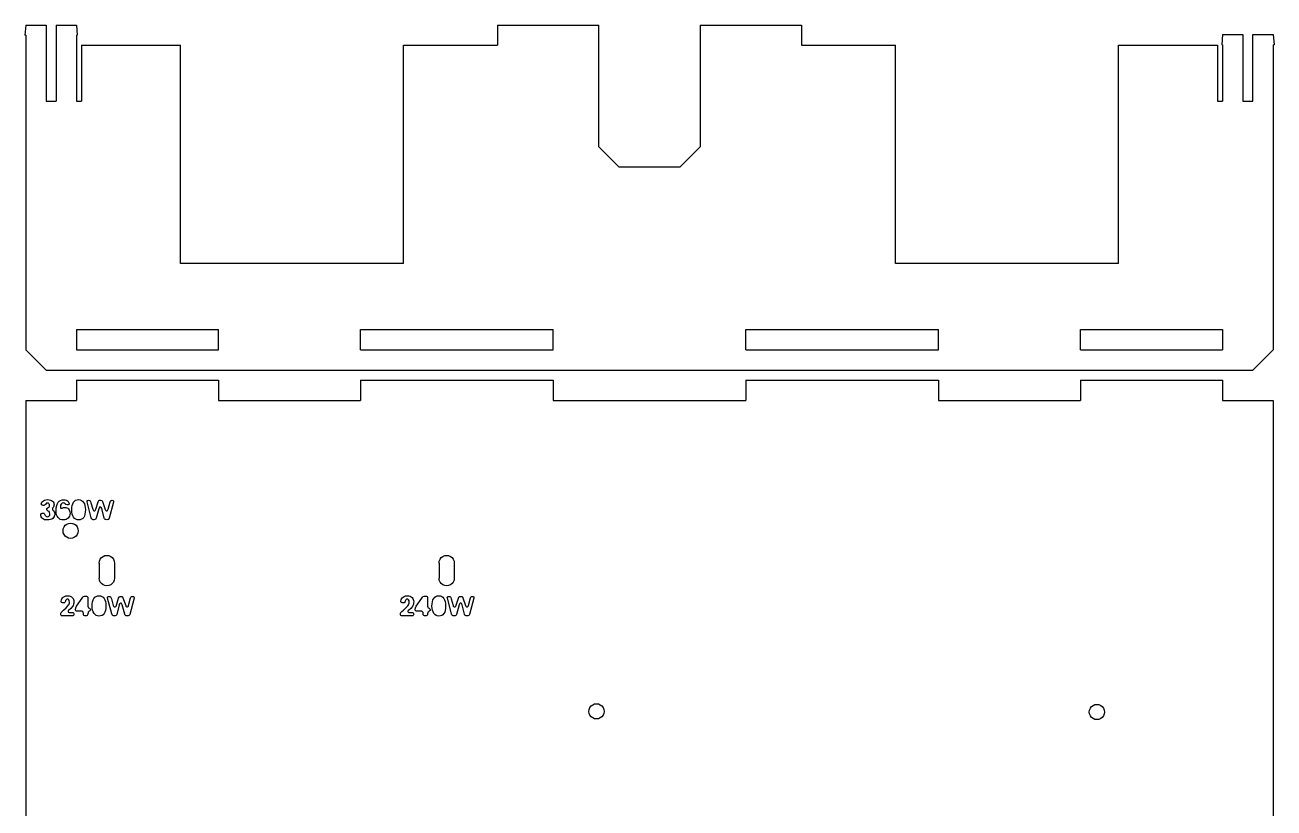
# Model space of a CAD drawing. Header units: metres. Extents: x 230 to 496, y 1559 to 1884.
# Drawn here: x 240 to 486.3, y 1729.7 to 1884 of the extents above; entities that cross this region are included whole.
import ezdxf

# ---------------------------------------------------------------- set-up
doc = ezdxf.new("R2010")
doc.units = ezdxf.units.M

msp = doc.modelspace()

# ---------------------------------------------------------------- linework, layer by layer
at = {"layer": 'COMPONENT5'}
for p, q in [((243.19, 1789.58, 0), (243.24, 1789.79, 0)), ((243.22, 1789.47, 0), (243.19, 1789.58, 0)), ((243.3, 1789.39, 0), (243.22, 1789.47, 0)), ((243.24, 1789.79, 0), (243.31, 1789.94, 0)), ((243.42, 1789.34, 0), (243.3, 1789.39, 0)), ((243.31, 1789.94, 0), (243.43, 1790.08, 0)), ((243.57, 1789.32, 0), (243.42, 1789.34, 0)), ((243.43, 1790.08, 0), (243.59, 1790.22, 0)), ((243.71, 1789.33, 0), (243.57, 1789.32, 0)), ((243.59, 1790.22, 0), (243.81, 1790.34, 0)), ((243.81, 1789.35, 0), (243.71, 1789.33, 0)), ((243.81, 1790.34, 0), (244.1, 1790.43, 0)), ((243.9, 1789.41, 0), (243.81, 1789.35, 0)), ((244, 1789.53, 0), (243.9, 1789.41, 0)), ((244.13, 1789.68, 0), (244, 1789.53, 0)), ((244.1, 1790.43, 0), (244.46, 1790.46, 0)), ((244.23, 1789.76, 0), (244.13, 1789.68, 0)), ((244.32, 1789.79, 0), (244.23, 1789.76, 0)), ((244.25, 1788.59, 0), (244.27, 1788.69, 0)), ((244.29, 1788.42, 0), (244.25, 1788.59, 0)), ((244.27, 1788.69, 0), (244.33, 1788.77, 0)), ((244.41, 1788.3, 0), (244.29, 1788.42, 0)), ((244.43, 1789.79, 0), (244.32, 1789.79, 0)), ((244.33, 1788.77, 0), (244.53, 1788.9, 0)), ((244.56, 1788.21, 0), (244.41, 1788.3, 0)), ((244.58, 1789.76, 0), (244.43, 1789.79, 0)), ((244.46, 1790.46, 0), (244.76, 1790.44, 0)), ((244.53, 1788.9, 0), (244.72, 1789.07, 0)), ((244.71, 1788.1, 0), (244.56, 1788.21, 0)), ((244.7, 1789.66, 0), (244.58, 1789.76, 0)), ((244.78, 1789.51, 0), (244.7, 1789.66, 0)), ((244.72, 1789.07, 0), (244.79, 1789.18, 0)), ((244.76, 1790.44, 0), (245.01, 1790.38, 0)), ((244.81, 1789.33, 0), (244.78, 1789.51, 0)), ((244.79, 1789.18, 0), (244.81, 1789.33, 0)), ((245.01, 1790.38, 0), (245.23, 1790.29, 0)), ((245.23, 1790.29, 0), (245.4, 1790.17, 0)), ((245.42, 1788.77, 0), (245.37, 1788.58, 0)), ((245.37, 1788.58, 0), (245.39, 1788.49, 0)), ((245.39, 1788.49, 0), (245.44, 1788.41, 0)), ((245.4, 1790.17, 0), (245.53, 1790.02, 0)), ((245.53, 1788.93, 0), (245.42, 1788.77, 0)), ((245.44, 1788.41, 0), (245.6, 1788.24, 0)), ((245.53, 1790.02, 0), (245.63, 1789.84, 0)), ((245.65, 1789.14, 0), (245.53, 1788.93, 0)), ((245.6, 1788.24, 0), (245.76, 1788, 0)), ((245.63, 1789.84, 0), (245.68, 1789.65, 0)), ((245.69, 1789.27, 0), (245.65, 1789.14, 0)), ((245.68, 1789.65, 0), (245.7, 1789.44, 0)), ((245.7, 1789.44, 0), (245.69, 1789.27, 0)), ((246.11, 1788.3, 0), (246.14, 1788.85, 0)), ((246.13, 1787.87, 0), (246.11, 1788.3, 0)), ((246.14, 1788.85, 0), (246.22, 1789.3, 0)), ((246.22, 1789.3, 0), (246.35, 1789.67, 0)), ((246.35, 1789.67, 0), (246.52, 1789.96, 0)), ((246.52, 1789.96, 0), (246.74, 1790.18, 0)), ((246.74, 1790.18, 0), (246.99, 1790.32, 0)), ((246.99, 1789.35, 0), (246.94, 1789.06, 0)), ((246.94, 1789.06, 0), (246.96, 1788.94, 0)), ((246.96, 1788.94, 0), (247, 1788.86, 0)), ((246.99, 1790.32, 0), (247.28, 1790.41, 0)), ((247.12, 1789.59, 0), (246.99, 1789.35, 0)), ((247, 1788.86, 0), (247.06, 1788.81, 0)), ((247.06, 1788.81, 0), (247.15, 1788.79, 0)), ((247.31, 1789.74, 0), (247.12, 1789.59, 0)), ((247.15, 1788.79, 0), (247.3, 1788.81, 0)), ((247.28, 1790.41, 0), (247.6, 1790.43, 0)), ((247.3, 1788.81, 0), (247.43, 1788.86, 0)), ((247.52, 1789.8, 0), (247.31, 1789.74, 0)), ((247.43, 1788.86, 0), (247.59, 1788.9, 0)), ((247.72, 1789.74, 0), (247.52, 1789.8, 0)), ((247.59, 1788.9, 0), (247.82, 1788.92, 0)), ((247.6, 1790.43, 0), (247.91, 1790.41, 0)), ((247.89, 1789.6, 0), (247.72, 1789.74, 0)), ((247.82, 1788.92, 0), (248.03, 1788.9, 0)), ((248.05, 1789.48, 0), (247.89, 1789.6, 0)), ((247.91, 1790.41, 0), (248.15, 1790.33, 0)), ((248.03, 1788.9, 0), (248.23, 1788.84, 0)), ((248.27, 1789.44, 0), (248.05, 1789.48, 0)), ((248.15, 1790.33, 0), (248.34, 1790.22, 0)), ((248.23, 1788.84, 0), (248.41, 1788.75, 0)), ((248.46, 1789.45, 0), (248.27, 1789.44, 0)), ((248.34, 1790.22, 0), (248.48, 1790.1, 0)), ((248.41, 1788.75, 0), (248.56, 1788.63, 0)), ((248.59, 1789.51, 0), (248.46, 1789.45, 0)), ((248.48, 1790.1, 0), (248.64, 1789.84, 0)), ((248.56, 1788.63, 0), (248.68, 1788.46, 0)), ((248.65, 1789.59, 0), (248.59, 1789.51, 0)), ((248.64, 1789.84, 0), (248.68, 1789.69, 0)), ((248.68, 1789.69, 0), (248.65, 1789.59, 0)), ((248.68, 1788.46, 0), (248.77, 1788.27, 0)), ((248.77, 1788.27, 0), (248.83, 1788.04, 0)), ((249.18, 1788.39, 0), (249.2, 1788.88, 0)), ((249.2, 1787.97, 0), (249.18, 1788.39, 0)), ((249.2, 1788.88, 0), (249.27, 1789.3, 0)), ((249.27, 1789.3, 0), (249.38, 1789.65, 0)), ((249.38, 1789.65, 0), (249.53, 1789.94, 0)), ((249.53, 1789.94, 0), (249.73, 1790.17, 0)), ((249.73, 1790.17, 0), (249.96, 1790.33, 0)), ((249.96, 1790.33, 0), (250.23, 1790.43, 0)), ((250.23, 1790.43, 0), (250.54, 1790.46, 0)), ((250.54, 1790.46, 0), (250.84, 1790.43, 0)), ((250.84, 1790.43, 0), (251.1, 1790.32, 0)), ((251.1, 1790.32, 0), (251.33, 1790.15, 0)), ((251.33, 1790.15, 0), (251.52, 1789.92, 0)), ((251.52, 1789.92, 0), (251.68, 1789.64, 0)), ((251.68, 1789.64, 0), (251.79, 1789.3, 0)), ((251.79, 1789.3, 0), (251.86, 1788.92, 0)), ((251.86, 1788.92, 0), (251.89, 1788.49, 0)), ((251.89, 1788.49, 0), (251.86, 1788, 0)), ((252.21, 1790.16, 0), (252.25, 1790.26, 0)), ((252.22, 1790.01, 0), (252.21, 1790.16, 0)), ((253.05, 1786.88, 0), (252.22, 1790.01, 0)), ((252.25, 1790.26, 0), (252.36, 1790.32, 0)), ((252.36, 1790.32, 0), (252.51, 1790.34, 0)), ((252.51, 1790.34, 0), (252.69, 1790.32, 0)), ((252.69, 1790.32, 0), (252.81, 1790.25, 0)), ((252.81, 1790.25, 0), (252.9, 1790.09, 0)), ((252.9, 1790.09, 0), (252.96, 1789.82, 0)), ((252.96, 1789.82, 0), (253.35, 1788.57, 0)), ((253.35, 1788.57, 0), (253.4, 1788.43, 0)), ((253.4, 1788.43, 0), (253.46, 1788.33, 0)), ((253.46, 1788.33, 0), (253.54, 1788.27, 0)), ((253.54, 1788.27, 0), (253.62, 1788.25, 0)), ((253.62, 1788.25, 0), (253.75, 1788.26, 0)), ((253.75, 1788.26, 0), (253.83, 1788.31, 0)), ((253.83, 1788.31, 0), (253.89, 1788.42, 0)), ((253.89, 1788.42, 0), (253.95, 1788.61, 0)), ((253.95, 1788.61, 0), (254.39, 1790, 0)), ((254.52, 1788.67, 0), (254.02, 1786.79, 0)), ((254.39, 1790, 0), (254.47, 1790.19, 0)), ((254.47, 1790.19, 0), (254.56, 1790.29, 0)), ((254.59, 1788.86, 0), (254.52, 1788.67, 0)), ((254.56, 1790.29, 0), (254.69, 1790.33, 0)), ((254.68, 1788.96, 0), (254.59, 1788.86, 0)), ((254.76, 1789, 0), (254.68, 1788.96, 0)), ((254.69, 1790.33, 0), (254.84, 1790.34, 0)), ((254.82, 1789, 0), (254.76, 1789, 0)), ((254.91, 1788.98, 0), (254.82, 1789, 0)), ((254.84, 1790.34, 0), (255.09, 1790.29, 0)), ((254.99, 1788.92, 0), (254.91, 1788.98, 0)), ((255.11, 1788.69, 0), (254.99, 1788.92, 0)), ((255.09, 1790.29, 0), (255.18, 1790.22, 0)), ((255.6, 1786.82, 0), (255.11, 1788.69, 0)), ((255.18, 1790.22, 0), (255.25, 1790.08, 0)), ((255.25, 1790.08, 0), (255.79, 1788.54, 0)), ((255.79, 1788.54, 0), (255.84, 1788.42, 0)), ((255.84, 1788.42, 0), (255.9, 1788.33, 0)), ((255.9, 1788.33, 0), (255.99, 1788.27, 0)), ((255.99, 1788.27, 0), (256.08, 1788.25, 0)), ((256.08, 1788.25, 0), (256.17, 1788.27, 0)), ((256.17, 1788.27, 0), (256.25, 1788.33, 0)), ((256.25, 1788.33, 0), (256.32, 1788.43, 0)), ((256.32, 1788.43, 0), (256.36, 1788.57, 0)), ((256.36, 1788.57, 0), (256.76, 1790.03, 0)), ((257.43, 1789.96, 0), (256.6, 1786.8, 0)), ((256.76, 1790.03, 0), (256.82, 1790.19, 0)), ((256.82, 1790.19, 0), (256.91, 1790.28, 0)), ((256.91, 1790.28, 0), (257.02, 1790.32, 0)), ((257.02, 1790.32, 0), (257.17, 1790.34, 0)), ((257.17, 1790.34, 0), (257.32, 1790.32, 0)), ((257.32, 1790.32, 0), (257.42, 1790.25, 0)), ((257.42, 1790.25, 0), (257.45, 1790.14, 0)), ((257.45, 1790.14, 0), (257.43, 1789.96, 0)), ((243.07, 1787.48, 0), (243.11, 1787.64, 0)), ((243.1, 1787.25, 0), (243.07, 1787.48, 0)), ((243.17, 1787.04, 0), (243.1, 1787.25, 0)), ((243.11, 1787.64, 0), (243.2, 1787.74, 0)), ((243.29, 1786.86, 0), (243.17, 1787.04, 0)), ((243.2, 1787.74, 0), (243.34, 1787.79, 0)), ((243.44, 1786.71, 0), (243.29, 1786.86, 0)), ((243.34, 1787.79, 0), (243.49, 1787.81, 0)), ((243.63, 1786.6, 0), (243.44, 1786.71, 0)), ((243.49, 1787.81, 0), (243.66, 1787.78, 0)), ((243.85, 1786.51, 0), (243.63, 1786.6, 0)), ((243.66, 1787.78, 0), (243.77, 1787.71, 0)), ((243.77, 1787.71, 0), (243.84, 1787.6, 0)), ((243.84, 1787.6, 0), (243.91, 1787.45, 0)), ((244.1, 1786.46, 0), (243.85, 1786.51, 0)), ((243.91, 1787.45, 0), (243.99, 1787.31, 0)), ((243.99, 1787.31, 0), (244.09, 1787.2, 0)), ((244.09, 1787.2, 0), (244.22, 1787.13, 0)), ((244.36, 1786.45, 0), (244.1, 1786.46, 0)), ((244.22, 1787.13, 0), (244.36, 1787.1, 0)), ((244.36, 1787.1, 0), (244.55, 1787.14, 0)), ((244.7, 1786.47, 0), (244.36, 1786.45, 0)), ((244.55, 1787.14, 0), (244.72, 1787.24, 0)), ((245, 1786.53, 0), (244.7, 1786.47, 0)), ((244.83, 1787.93, 0), (244.71, 1788.1, 0)), ((244.72, 1787.24, 0), (244.84, 1787.42, 0)), ((244.88, 1787.67, 0), (244.83, 1787.93, 0)), ((244.84, 1787.42, 0), (244.88, 1787.67, 0)), ((245.25, 1786.63, 0), (245, 1786.53, 0)), ((245.46, 1786.76, 0), (245.25, 1786.63, 0)), ((245.62, 1786.94, 0), (245.46, 1786.76, 0)), ((245.73, 1787.13, 0), (245.62, 1786.94, 0)), ((245.8, 1787.36, 0), (245.73, 1787.13, 0)), ((245.76, 1788, 0), (245.81, 1787.83, 0)), ((245.83, 1787.61, 0), (245.8, 1787.36, 0)), ((245.81, 1787.83, 0), (245.83, 1787.61, 0)), ((246.2, 1787.49, 0), (246.13, 1787.87, 0)), ((246.32, 1787.17, 0), (246.2, 1787.49, 0)), ((246.48, 1786.91, 0), (246.32, 1787.17, 0)), ((246.69, 1786.71, 0), (246.48, 1786.91, 0)), ((246.93, 1786.56, 0), (246.69, 1786.71, 0)), ((247.21, 1786.48, 0), (246.93, 1786.56, 0)), ((247.53, 1786.45, 0), (247.21, 1786.48, 0)), ((247.8, 1786.47, 0), (247.53, 1786.45, 0)), ((248.06, 1786.54, 0), (247.8, 1786.47, 0)), ((248.28, 1786.65, 0), (248.06, 1786.54, 0)), ((248.48, 1786.81, 0), (248.28, 1786.65, 0)), ((248.63, 1787, 0), (248.48, 1786.81, 0)), ((248.75, 1787.23, 0), (248.63, 1787, 0)), ((248.83, 1787.49, 0), (248.75, 1787.23, 0)), ((248.83, 1788.04, 0), (248.85, 1787.78, 0)), ((248.85, 1787.78, 0), (248.83, 1787.49, 0)), ((249.28, 1787.59, 0), (249.2, 1787.97, 0)), ((249.39, 1787.26, 0), (249.28, 1787.59, 0)), ((249.55, 1786.98, 0), (249.39, 1787.26, 0)), ((249.75, 1786.76, 0), (249.55, 1786.98, 0)), ((249.98, 1786.59, 0), (249.75, 1786.76, 0)), ((250.24, 1786.49, 0), (249.98, 1786.59, 0)), ((250.53, 1786.45, 0), (250.24, 1786.49, 0)), ((250.84, 1786.48, 0), (250.53, 1786.45, 0)), ((251.12, 1786.58, 0), (250.84, 1786.48, 0)), ((251.35, 1786.73, 0), (251.12, 1786.58, 0)), ((251.55, 1786.95, 0), (251.35, 1786.73, 0)), ((251.69, 1787.23, 0), (251.55, 1786.95, 0)), ((251.8, 1787.58, 0), (251.69, 1787.23, 0)), ((251.86, 1788, 0), (251.8, 1787.58, 0)), ((253.13, 1786.67, 0), (253.05, 1786.88, 0)), ((253.25, 1786.56, 0), (253.13, 1786.67, 0)), ((253.39, 1786.51, 0), (253.25, 1786.56, 0)), ((253.55, 1786.5, 0), (253.39, 1786.51, 0)), ((253.74, 1786.52, 0), (253.55, 1786.5, 0)), ((253.88, 1786.56, 0), (253.74, 1786.52, 0)), ((253.96, 1786.65, 0), (253.88, 1786.56, 0)), ((254.02, 1786.79, 0), (253.96, 1786.65, 0)), ((255.67, 1786.66, 0), (255.6, 1786.82, 0)), ((255.76, 1786.57, 0), (255.67, 1786.66, 0)), ((255.9, 1786.52, 0), (255.76, 1786.57, 0)), ((256.11, 1786.5, 0), (255.9, 1786.52, 0)), ((256.28, 1786.52, 0), (256.11, 1786.5, 0)), ((256.42, 1786.55, 0), (256.28, 1786.52, 0)), ((256.53, 1786.64, 0), (256.42, 1786.55, 0)), ((256.6, 1786.8, 0), (256.53, 1786.64, 0))]:
    msp.add_line(p, q, dxfattribs=at)
at = {"layer": 'COMPONENT6'}
for p, q in [((247.14, 1770.72, 0), (247.22, 1770.9, 0)), ((247.22, 1770.9, 0), (247.35, 1771.08, 0)), ((247.35, 1771.08, 0), (247.52, 1771.24, 0)), ((247.52, 1771.24, 0), (247.74, 1771.38, 0)), ((247.74, 1771.38, 0), (248.02, 1771.48, 0)), ((248.02, 1771.48, 0), (248.36, 1771.51, 0)), ((248.36, 1771.51, 0), (248.65, 1771.49, 0)), ((248.65, 1771.49, 0), (248.91, 1771.42, 0)), ((248.91, 1771.42, 0), (249.13, 1771.31, 0)), ((249.13, 1771.31, 0), (249.3, 1771.17, 0)), ((249.3, 1771.17, 0), (249.44, 1771, 0)), ((249.44, 1771, 0), (249.54, 1770.8, 0)), ((250.13, 1769.45, 0), (251.22, 1771.02, 0)), ((251.22, 1771.02, 0), (251.37, 1771.21, 0)), ((251.37, 1771.21, 0), (251.51, 1771.35, 0)), ((251.51, 1771.35, 0), (251.69, 1771.44, 0)), ((251.69, 1771.44, 0), (251.94, 1771.47, 0)), ((251.94, 1771.47, 0), (252.13, 1771.44, 0)), ((252.13, 1771.44, 0), (252.26, 1771.37, 0)), ((252.26, 1771.37, 0), (252.33, 1771.25, 0)), ((252.33, 1771.25, 0), (252.36, 1771.08, 0)), ((252.36, 1771.08, 0), (252.36, 1769.64, 0)), ((253.41, 1770.71, 0), (253.57, 1771, 0)), ((253.57, 1771, 0), (253.77, 1771.23, 0)), ((253.77, 1771.23, 0), (254, 1771.39, 0)), ((254, 1771.39, 0), (254.27, 1771.49, 0)), ((254.27, 1771.49, 0), (254.58, 1771.52, 0)), ((254.58, 1771.52, 0), (254.88, 1771.48, 0)), ((254.88, 1771.48, 0), (255.14, 1771.38, 0)), ((255.14, 1771.38, 0), (255.37, 1771.21, 0)), ((255.37, 1771.21, 0), (255.56, 1770.98, 0)), ((255.56, 1770.98, 0), (255.72, 1770.7, 0)), ((256.25, 1771.22, 0), (256.29, 1771.32, 0)), ((256.26, 1771.07, 0), (256.25, 1771.22, 0)), ((257.08, 1767.94, 0), (256.26, 1771.07, 0)), ((256.29, 1771.32, 0), (256.39, 1771.38, 0)), ((256.39, 1771.38, 0), (256.54, 1771.4, 0)), ((256.54, 1771.4, 0), (256.73, 1771.38, 0)), ((256.73, 1771.38, 0), (256.85, 1771.3, 0)), ((256.85, 1771.3, 0), (256.93, 1771.15, 0)), ((256.93, 1771.15, 0), (257, 1770.88, 0)), ((257.99, 1769.67, 0), (258.43, 1771.06, 0)), ((258.43, 1771.06, 0), (258.51, 1771.25, 0)), ((258.51, 1771.25, 0), (258.6, 1771.35, 0)), ((258.6, 1771.35, 0), (258.73, 1771.39, 0)), ((258.73, 1771.39, 0), (258.88, 1771.4, 0)), ((258.88, 1771.4, 0), (259.13, 1771.35, 0)), ((259.13, 1771.35, 0), (259.22, 1771.28, 0)), ((259.22, 1771.28, 0), (259.29, 1771.14, 0)), ((259.29, 1771.14, 0), (259.83, 1769.6, 0)), ((260.4, 1769.62, 0), (260.8, 1771.09, 0)), ((261.47, 1771.02, 0), (260.64, 1767.85, 0)), ((260.8, 1771.09, 0), (260.86, 1771.25, 0)), ((260.86, 1771.25, 0), (260.95, 1771.34, 0)), ((260.95, 1771.34, 0), (261.06, 1771.38, 0)), ((261.06, 1771.38, 0), (261.21, 1771.4, 0)), ((261.21, 1771.4, 0), (261.36, 1771.37, 0)), ((261.36, 1771.37, 0), (261.46, 1771.31, 0)), ((261.46, 1771.31, 0), (261.49, 1771.2, 0)), ((261.49, 1771.2, 0), (261.47, 1771.02, 0)), ((247.08, 1770.44, 0), (247.14, 1770.72, 0)), ((247.11, 1770.29, 0), (247.08, 1770.44, 0)), ((247.2, 1770.19, 0), (247.11, 1770.29, 0)), ((247.35, 1770.12, 0), (247.2, 1770.19, 0)), ((247.27, 1768.4, 0), (247.59, 1768.66, 0)), ((247.56, 1770.1, 0), (247.35, 1770.12, 0)), ((247.73, 1770.12, 0), (247.56, 1770.1, 0)), ((247.59, 1768.66, 0), (248.08, 1769.11, 0)), ((247.84, 1770.21, 0), (247.73, 1770.12, 0)), ((247.9, 1770.32, 0), (247.84, 1770.21, 0)), ((247.94, 1770.46, 0), (247.9, 1770.32, 0)), ((247.99, 1770.61, 0), (247.94, 1770.46, 0)), ((248.08, 1770.74, 0), (247.99, 1770.61, 0)), ((248.2, 1770.83, 0), (248.08, 1770.74, 0)), ((248.08, 1769.11, 0), (248.44, 1769.51, 0)), ((248.34, 1770.86, 0), (248.2, 1770.83, 0)), ((248.48, 1770.83, 0), (248.34, 1770.86, 0)), ((248.44, 1769.51, 0), (248.57, 1769.7, 0)), ((248.49, 1768.53, 0), (248.47, 1768.43, 0)), ((248.61, 1770.73, 0), (248.48, 1770.83, 0)), ((248.58, 1768.64, 0), (248.49, 1768.53, 0)), ((248.57, 1769.7, 0), (248.66, 1769.89, 0)), ((249.03, 1769.04, 0), (248.58, 1768.64, 0)), ((248.7, 1770.55, 0), (248.61, 1770.73, 0)), ((248.66, 1769.89, 0), (248.72, 1770.08, 0)), ((248.73, 1770.27, 0), (248.7, 1770.55, 0)), ((248.72, 1770.08, 0), (248.73, 1770.27, 0)), ((249.36, 1769.43, 0), (249.03, 1769.04, 0)), ((249.47, 1769.63, 0), (249.36, 1769.43, 0)), ((249.56, 1769.84, 0), (249.47, 1769.63, 0)), ((249.54, 1770.8, 0), (249.6, 1770.58, 0)), ((249.61, 1770.07, 0), (249.56, 1769.84, 0)), ((249.6, 1770.58, 0), (249.63, 1770.34, 0)), ((249.63, 1770.34, 0), (249.61, 1770.07, 0)), ((249.92, 1768.83, 0), (249.97, 1769.14, 0)), ((249.94, 1768.69, 0), (249.92, 1768.83, 0)), ((250.01, 1768.57, 0), (249.94, 1768.69, 0)), ((249.97, 1769.14, 0), (250.13, 1769.45, 0)), ((250.13, 1768.5, 0), (250.01, 1768.57, 0)), ((250.3, 1768.48, 0), (250.13, 1768.5, 0)), ((250.94, 1768.48, 0), (250.3, 1768.48, 0)), ((251.2, 1768.45, 0), (250.94, 1768.48, 0)), ((251.37, 1768.36, 0), (251.2, 1768.45, 0)), ((252.36, 1769.64, 0), (252.37, 1769.46, 0)), ((252.37, 1769.46, 0), (252.41, 1769.3, 0)), ((252.41, 1769.3, 0), (252.5, 1769.17, 0)), ((252.5, 1769.17, 0), (252.68, 1769.05, 0)), ((252.65, 1768.46, 0), (252.51, 1768.37, 0)), ((252.76, 1768.54, 0), (252.65, 1768.46, 0)), ((252.68, 1769.05, 0), (252.83, 1768.92, 0)), ((252.85, 1768.63, 0), (252.76, 1768.54, 0)), ((252.83, 1768.92, 0), (252.88, 1768.77, 0)), ((252.88, 1768.77, 0), (252.85, 1768.63, 0)), ((253.21, 1769.45, 0), (253.24, 1769.93, 0)), ((253.24, 1769.03, 0), (253.21, 1769.45, 0)), ((253.24, 1769.93, 0), (253.3, 1770.35, 0)), ((253.31, 1768.65, 0), (253.24, 1769.03, 0)), ((253.3, 1770.35, 0), (253.41, 1770.71, 0)), ((253.43, 1768.32, 0), (253.31, 1768.65, 0)), ((255.72, 1770.7, 0), (255.83, 1770.36, 0)), ((255.84, 1768.64, 0), (255.73, 1768.29, 0)), ((255.83, 1770.36, 0), (255.9, 1769.97, 0)), ((255.9, 1769.06, 0), (255.84, 1768.64, 0)), ((255.9, 1769.97, 0), (255.92, 1769.54, 0)), ((255.92, 1769.54, 0), (255.9, 1769.06, 0)), ((257, 1770.88, 0), (257.39, 1769.62, 0)), ((257.39, 1769.62, 0), (257.43, 1769.49, 0)), ((257.43, 1769.49, 0), (257.5, 1769.39, 0)), ((257.5, 1769.39, 0), (257.57, 1769.33, 0)), ((257.57, 1769.33, 0), (257.66, 1769.31, 0)), ((257.66, 1769.31, 0), (257.78, 1769.32, 0)), ((257.78, 1769.32, 0), (257.87, 1769.37, 0)), ((257.87, 1769.37, 0), (257.93, 1769.48, 0)), ((257.93, 1769.48, 0), (257.99, 1769.67, 0)), ((258.56, 1769.73, 0), (258.06, 1767.84, 0)), ((258.63, 1769.92, 0), (258.56, 1769.73, 0)), ((258.72, 1770.02, 0), (258.63, 1769.92, 0)), ((258.8, 1770.05, 0), (258.72, 1770.02, 0)), ((258.86, 1770.06, 0), (258.8, 1770.05, 0)), ((258.95, 1770.04, 0), (258.86, 1770.06, 0)), ((259.03, 1769.98, 0), (258.95, 1770.04, 0)), ((259.15, 1769.74, 0), (259.03, 1769.98, 0)), ((259.64, 1767.88, 0), (259.15, 1769.74, 0)), ((259.83, 1769.6, 0), (259.87, 1769.48, 0)), ((259.87, 1769.48, 0), (259.94, 1769.39, 0)), ((259.94, 1769.39, 0), (260.03, 1769.33, 0)), ((260.03, 1769.33, 0), (260.12, 1769.31, 0)), ((260.12, 1769.31, 0), (260.21, 1769.33, 0)), ((260.21, 1769.33, 0), (260.29, 1769.39, 0)), ((260.29, 1769.39, 0), (260.36, 1769.49, 0)), ((260.36, 1769.49, 0), (260.4, 1769.62, 0)), ((247.01, 1767.89, 0), (247.03, 1768.07, 0)), ((247.03, 1767.75, 0), (247.01, 1767.89, 0)), ((247.03, 1768.07, 0), (247.1, 1768.22, 0)), ((247.09, 1767.65, 0), (247.03, 1767.75, 0)), ((247.19, 1767.58, 0), (247.09, 1767.65, 0)), ((247.1, 1768.22, 0), (247.27, 1768.4, 0)), ((247.33, 1767.56, 0), (247.19, 1767.58, 0)), ((249.27, 1767.56, 0), (247.33, 1767.56, 0)), ((248.47, 1768.43, 0), (248.51, 1768.31, 0)), ((248.51, 1768.31, 0), (248.65, 1768.25, 0)), ((248.65, 1768.25, 0), (248.88, 1768.23, 0)), ((248.88, 1768.23, 0), (249.2, 1768.23, 0)), ((249.2, 1768.23, 0), (249.41, 1768.2, 0)), ((249.42, 1767.58, 0), (249.27, 1767.56, 0)), ((249.41, 1768.2, 0), (249.53, 1768.13, 0)), ((249.53, 1767.64, 0), (249.42, 1767.58, 0)), ((249.53, 1768.13, 0), (249.6, 1768.03, 0)), ((249.6, 1767.74, 0), (249.53, 1767.64, 0)), ((249.6, 1768.03, 0), (249.63, 1767.9, 0)), ((249.63, 1767.9, 0), (249.6, 1767.74, 0)), ((251.46, 1768.21, 0), (251.37, 1768.36, 0)), ((251.49, 1768.01, 0), (251.46, 1768.21, 0)), ((251.52, 1767.79, 0), (251.49, 1768.01, 0)), ((251.6, 1767.66, 0), (251.52, 1767.79, 0)), ((251.74, 1767.59, 0), (251.6, 1767.66, 0)), ((251.94, 1767.56, 0), (251.74, 1767.59, 0)), ((252.09, 1767.57, 0), (251.94, 1767.56, 0)), ((252.2, 1767.61, 0), (252.09, 1767.57, 0)), ((252.32, 1767.73, 0), (252.2, 1767.61, 0)), ((252.36, 1767.86, 0), (252.32, 1767.73, 0)), ((252.37, 1767.96, 0), (252.36, 1767.86, 0)), ((252.4, 1768.17, 0), (252.37, 1767.96, 0)), ((252.44, 1768.29, 0), (252.4, 1768.17, 0)), ((252.51, 1768.37, 0), (252.44, 1768.29, 0)), ((253.59, 1768.04, 0), (253.43, 1768.32, 0)), ((253.78, 1767.81, 0), (253.59, 1768.04, 0)), ((254.02, 1767.65, 0), (253.78, 1767.81, 0)), ((254.28, 1767.54, 0), (254.02, 1767.65, 0)), ((254.56, 1767.51, 0), (254.28, 1767.54, 0)), ((254.88, 1767.54, 0), (254.56, 1767.51, 0)), ((255.16, 1767.63, 0), (254.88, 1767.54, 0)), ((255.39, 1767.79, 0), (255.16, 1767.63, 0)), ((255.58, 1768.01, 0), (255.39, 1767.79, 0)), ((255.73, 1768.29, 0), (255.58, 1768.01, 0)), ((257.17, 1767.73, 0), (257.08, 1767.94, 0)), ((257.28, 1767.61, 0), (257.17, 1767.73, 0)), ((257.42, 1767.57, 0), (257.28, 1767.61, 0)), ((257.59, 1767.56, 0), (257.42, 1767.57, 0)), ((257.78, 1767.57, 0), (257.59, 1767.56, 0)), ((257.92, 1767.62, 0), (257.78, 1767.57, 0)), ((258, 1767.71, 0), (257.92, 1767.62, 0)), ((258.06, 1767.84, 0), (258, 1767.71, 0)), ((259.71, 1767.72, 0), (259.64, 1767.88, 0)), ((259.8, 1767.62, 0), (259.71, 1767.72, 0)), ((259.94, 1767.58, 0), (259.8, 1767.62, 0)), ((260.15, 1767.56, 0), (259.94, 1767.58, 0)), ((260.32, 1767.57, 0), (260.15, 1767.56, 0)), ((260.46, 1767.61, 0), (260.32, 1767.57, 0)), ((260.57, 1767.7, 0), (260.46, 1767.61, 0)), ((260.64, 1767.85, 0), (260.57, 1767.7, 0))]:
    msp.add_line(p, q, dxfattribs=at)
at = {"layer": 'COMPONENT7'}
for p, q in [((314.14, 1770.72, 0), (314.22, 1770.9, 0)), ((314.22, 1770.9, 0), (314.35, 1771.08, 0)), ((314.35, 1771.08, 0), (314.52, 1771.24, 0)), ((314.52, 1771.24, 0), (314.74, 1771.38, 0)), ((314.74, 1771.38, 0), (315.02, 1771.48, 0)), ((315.02, 1771.48, 0), (315.36, 1771.51, 0)), ((315.36, 1771.51, 0), (315.65, 1771.49, 0)), ((315.65, 1771.49, 0), (315.91, 1771.42, 0)), ((315.91, 1771.42, 0), (316.13, 1771.31, 0)), ((316.13, 1771.31, 0), (316.3, 1771.17, 0)), ((316.3, 1771.17, 0), (316.44, 1771, 0)), ((316.44, 1771, 0), (316.54, 1770.8, 0)), ((317.13, 1769.45, 0), (318.22, 1771.02, 0)), ((318.22, 1771.02, 0), (318.37, 1771.21, 0)), ((318.37, 1771.21, 0), (318.51, 1771.35, 0)), ((318.51, 1771.35, 0), (318.69, 1771.44, 0)), ((318.69, 1771.44, 0), (318.94, 1771.47, 0)), ((318.94, 1771.47, 0), (319.13, 1771.44, 0)), ((319.13, 1771.44, 0), (319.26, 1771.37, 0)), ((319.26, 1771.37, 0), (319.33, 1771.25, 0)), ((319.33, 1771.25, 0), (319.36, 1771.08, 0)), ((319.36, 1771.08, 0), (319.36, 1769.64, 0)), ((320.41, 1770.71, 0), (320.57, 1771, 0)), ((320.57, 1771, 0), (320.77, 1771.23, 0)), ((320.77, 1771.23, 0), (321, 1771.39, 0)), ((321, 1771.39, 0), (321.27, 1771.49, 0)), ((321.27, 1771.49, 0), (321.58, 1771.52, 0)), ((321.58, 1771.52, 0), (321.88, 1771.48, 0)), ((321.88, 1771.48, 0), (322.14, 1771.38, 0)), ((322.14, 1771.38, 0), (322.37, 1771.21, 0)), ((322.37, 1771.21, 0), (322.56, 1770.98, 0)), ((322.56, 1770.98, 0), (322.72, 1770.7, 0)), ((323.25, 1771.22, 0), (323.29, 1771.32, 0)), ((323.26, 1771.07, 0), (323.25, 1771.22, 0)), ((324.08, 1767.94, 0), (323.26, 1771.07, 0)), ((323.29, 1771.32, 0), (323.39, 1771.38, 0)), ((323.39, 1771.38, 0), (323.54, 1771.4, 0)), ((323.54, 1771.4, 0), (323.73, 1771.38, 0)), ((323.73, 1771.38, 0), (323.85, 1771.3, 0)), ((323.85, 1771.3, 0), (323.93, 1771.15, 0)), ((323.93, 1771.15, 0), (324, 1770.88, 0)), ((324.99, 1769.67, 0), (325.43, 1771.06, 0)), ((325.43, 1771.06, 0), (325.51, 1771.25, 0)), ((325.51, 1771.25, 0), (325.6, 1771.35, 0)), ((325.6, 1771.35, 0), (325.73, 1771.39, 0)), ((325.73, 1771.39, 0), (325.88, 1771.4, 0)), ((325.88, 1771.4, 0), (326.13, 1771.35, 0)), ((326.13, 1771.35, 0), (326.22, 1771.28, 0)), ((326.22, 1771.28, 0), (326.29, 1771.14, 0)), ((326.29, 1771.14, 0), (326.83, 1769.6, 0)), ((327.4, 1769.62, 0), (327.8, 1771.09, 0)), ((328.47, 1771.02, 0), (327.64, 1767.85, 0)), ((327.8, 1771.09, 0), (327.86, 1771.25, 0)), ((327.86, 1771.25, 0), (327.95, 1771.34, 0)), ((327.95, 1771.34, 0), (328.06, 1771.38, 0)), ((328.06, 1771.38, 0), (328.21, 1771.4, 0)), ((328.21, 1771.4, 0), (328.36, 1771.37, 0)), ((328.36, 1771.37, 0), (328.46, 1771.31, 0)), ((328.46, 1771.31, 0), (328.49, 1771.2, 0)), ((328.49, 1771.2, 0), (328.47, 1771.02, 0)), ((314.08, 1770.44, 0), (314.14, 1770.72, 0)), ((314.11, 1770.29, 0), (314.08, 1770.44, 0)), ((314.2, 1770.19, 0), (314.11, 1770.29, 0)), ((314.35, 1770.12, 0), (314.2, 1770.19, 0)), ((314.27, 1768.4, 0), (314.59, 1768.66, 0)), ((314.56, 1770.1, 0), (314.35, 1770.12, 0)), ((314.73, 1770.12, 0), (314.56, 1770.1, 0)), ((314.59, 1768.66, 0), (315.08, 1769.11, 0)), ((314.84, 1770.21, 0), (314.73, 1770.12, 0)), ((314.9, 1770.32, 0), (314.84, 1770.21, 0)), ((314.94, 1770.46, 0), (314.9, 1770.32, 0)), ((314.99, 1770.61, 0), (314.94, 1770.46, 0)), ((315.08, 1770.74, 0), (314.99, 1770.61, 0)), ((315.2, 1770.83, 0), (315.08, 1770.74, 0)), ((315.08, 1769.11, 0), (315.44, 1769.51, 0)), ((315.34, 1770.86, 0), (315.2, 1770.83, 0)), ((315.48, 1770.83, 0), (315.34, 1770.86, 0)), ((315.44, 1769.51, 0), (315.57, 1769.7, 0)), ((315.49, 1768.53, 0), (315.47, 1768.43, 0)), ((315.61, 1770.73, 0), (315.48, 1770.83, 0)), ((315.58, 1768.64, 0), (315.49, 1768.53, 0)), ((315.57, 1769.7, 0), (315.66, 1769.89, 0)), ((316.03, 1769.04, 0), (315.58, 1768.64, 0)), ((315.7, 1770.55, 0), (315.61, 1770.73, 0)), ((315.66, 1769.89, 0), (315.72, 1770.08, 0)), ((315.73, 1770.27, 0), (315.7, 1770.55, 0)), ((315.72, 1770.08, 0), (315.73, 1770.27, 0)), ((316.36, 1769.43, 0), (316.03, 1769.04, 0)), ((316.47, 1769.63, 0), (316.36, 1769.43, 0)), ((316.56, 1769.84, 0), (316.47, 1769.63, 0)), ((316.54, 1770.8, 0), (316.6, 1770.58, 0)), ((316.61, 1770.07, 0), (316.56, 1769.84, 0)), ((316.6, 1770.58, 0), (316.63, 1770.34, 0)), ((316.63, 1770.34, 0), (316.61, 1770.07, 0)), ((316.92, 1768.83, 0), (316.97, 1769.14, 0)), ((316.94, 1768.69, 0), (316.92, 1768.83, 0)), ((317.01, 1768.57, 0), (316.94, 1768.69, 0)), ((316.97, 1769.14, 0), (317.13, 1769.45, 0)), ((317.13, 1768.5, 0), (317.01, 1768.57, 0)), ((317.3, 1768.48, 0), (317.13, 1768.5, 0)), ((317.94, 1768.48, 0), (317.3, 1768.48, 0)), ((318.2, 1768.45, 0), (317.94, 1768.48, 0)), ((318.37, 1768.36, 0), (318.2, 1768.45, 0)), ((319.36, 1769.64, 0), (319.37, 1769.46, 0)), ((319.37, 1769.46, 0), (319.41, 1769.3, 0)), ((319.41, 1769.3, 0), (319.5, 1769.17, 0)), ((319.5, 1769.17, 0), (319.68, 1769.05, 0)), ((319.65, 1768.46, 0), (319.51, 1768.37, 0)), ((319.76, 1768.54, 0), (319.65, 1768.46, 0)), ((319.68, 1769.05, 0), (319.83, 1768.92, 0)), ((319.85, 1768.63, 0), (319.76, 1768.54, 0)), ((319.83, 1768.92, 0), (319.88, 1768.77, 0)), ((319.88, 1768.77, 0), (319.85, 1768.63, 0)), ((320.21, 1769.45, 0), (320.24, 1769.93, 0)), ((320.24, 1769.03, 0), (320.21, 1769.45, 0)), ((320.24, 1769.93, 0), (320.3, 1770.35, 0)), ((320.31, 1768.65, 0), (320.24, 1769.03, 0)), ((320.3, 1770.35, 0), (320.41, 1770.71, 0)), ((320.43, 1768.32, 0), (320.31, 1768.65, 0)), ((322.72, 1770.7, 0), (322.83, 1770.36, 0)), ((322.84, 1768.64, 0), (322.73, 1768.29, 0)), ((322.83, 1770.36, 0), (322.9, 1769.97, 0)), ((322.9, 1769.06, 0), (322.84, 1768.64, 0)), ((322.9, 1769.97, 0), (322.92, 1769.54, 0)), ((322.92, 1769.54, 0), (322.9, 1769.06, 0)), ((324, 1770.88, 0), (324.39, 1769.62, 0)), ((324.39, 1769.62, 0), (324.43, 1769.49, 0)), ((324.43, 1769.49, 0), (324.5, 1769.39, 0)), ((324.5, 1769.39, 0), (324.57, 1769.33, 0)), ((324.57, 1769.33, 0), (324.66, 1769.31, 0)), ((324.66, 1769.31, 0), (324.78, 1769.32, 0)), ((324.78, 1769.32, 0), (324.87, 1769.37, 0)), ((324.87, 1769.37, 0), (324.93, 1769.48, 0)), ((324.93, 1769.48, 0), (324.99, 1769.67, 0)), ((325.56, 1769.73, 0), (325.06, 1767.84, 0)), ((325.63, 1769.92, 0), (325.56, 1769.73, 0)), ((325.72, 1770.02, 0), (325.63, 1769.92, 0)), ((325.8, 1770.05, 0), (325.72, 1770.02, 0)), ((325.86, 1770.06, 0), (325.8, 1770.05, 0)), ((325.95, 1770.04, 0), (325.86, 1770.06, 0)), ((326.03, 1769.98, 0), (325.95, 1770.04, 0)), ((326.15, 1769.74, 0), (326.03, 1769.98, 0)), ((326.64, 1767.88, 0), (326.15, 1769.74, 0)), ((326.83, 1769.6, 0), (326.87, 1769.48, 0)), ((326.87, 1769.48, 0), (326.94, 1769.39, 0)), ((326.94, 1769.39, 0), (327.03, 1769.33, 0)), ((327.03, 1769.33, 0), (327.12, 1769.31, 0)), ((327.12, 1769.31, 0), (327.21, 1769.33, 0)), ((327.21, 1769.33, 0), (327.29, 1769.39, 0)), ((327.29, 1769.39, 0), (327.36, 1769.49, 0)), ((327.36, 1769.49, 0), (327.4, 1769.62, 0)), ((314.01, 1767.89, 0), (314.03, 1768.07, 0)), ((314.03, 1767.75, 0), (314.01, 1767.89, 0)), ((314.03, 1768.07, 0), (314.1, 1768.22, 0)), ((314.09, 1767.65, 0), (314.03, 1767.75, 0)), ((314.19, 1767.58, 0), (314.09, 1767.65, 0)), ((314.1, 1768.22, 0), (314.27, 1768.4, 0)), ((314.33, 1767.56, 0), (314.19, 1767.58, 0)), ((316.27, 1767.56, 0), (314.33, 1767.56, 0)), ((315.47, 1768.43, 0), (315.51, 1768.31, 0)), ((315.51, 1768.31, 0), (315.65, 1768.25, 0)), ((315.65, 1768.25, 0), (315.88, 1768.23, 0)), ((315.88, 1768.23, 0), (316.2, 1768.23, 0)), ((316.2, 1768.23, 0), (316.41, 1768.2, 0)), ((316.42, 1767.58, 0), (316.27, 1767.56, 0)), ((316.41, 1768.2, 0), (316.53, 1768.13, 0)), ((316.53, 1767.64, 0), (316.42, 1767.58, 0)), ((316.53, 1768.13, 0), (316.6, 1768.03, 0)), ((316.6, 1767.74, 0), (316.53, 1767.64, 0)), ((316.6, 1768.03, 0), (316.63, 1767.9, 0)), ((316.63, 1767.9, 0), (316.6, 1767.74, 0)), ((318.46, 1768.21, 0), (318.37, 1768.36, 0)), ((318.49, 1768.01, 0), (318.46, 1768.21, 0)), ((318.52, 1767.79, 0), (318.49, 1768.01, 0)), ((318.6, 1767.66, 0), (318.52, 1767.79, 0)), ((318.74, 1767.59, 0), (318.6, 1767.66, 0)), ((318.94, 1767.56, 0), (318.74, 1767.59, 0)), ((319.09, 1767.57, 0), (318.94, 1767.56, 0)), ((319.2, 1767.61, 0), (319.09, 1767.57, 0)), ((319.32, 1767.73, 0), (319.2, 1767.61, 0)), ((319.36, 1767.86, 0), (319.32, 1767.73, 0)), ((319.37, 1767.96, 0), (319.36, 1767.86, 0)), ((319.4, 1768.17, 0), (319.37, 1767.96, 0)), ((319.44, 1768.29, 0), (319.4, 1768.17, 0)), ((319.51, 1768.37, 0), (319.44, 1768.29, 0)), ((320.59, 1768.04, 0), (320.43, 1768.32, 0)), ((320.78, 1767.81, 0), (320.59, 1768.04, 0)), ((321.02, 1767.65, 0), (320.78, 1767.81, 0)), ((321.28, 1767.54, 0), (321.02, 1767.65, 0)), ((321.56, 1767.51, 0), (321.28, 1767.54, 0)), ((321.88, 1767.54, 0), (321.56, 1767.51, 0)), ((322.16, 1767.63, 0), (321.88, 1767.54, 0)), ((322.39, 1767.79, 0), (322.16, 1767.63, 0)), ((322.58, 1768.01, 0), (322.39, 1767.79, 0)), ((322.73, 1768.29, 0), (322.58, 1768.01, 0)), ((324.17, 1767.73, 0), (324.08, 1767.94, 0)), ((324.28, 1767.61, 0), (324.17, 1767.73, 0)), ((324.42, 1767.57, 0), (324.28, 1767.61, 0)), ((324.59, 1767.56, 0), (324.42, 1767.57, 0)), ((324.78, 1767.57, 0), (324.59, 1767.56, 0)), ((324.92, 1767.62, 0), (324.78, 1767.57, 0)), ((325, 1767.71, 0), (324.92, 1767.62, 0)), ((325.06, 1767.84, 0), (325, 1767.71, 0)), ((326.71, 1767.72, 0), (326.64, 1767.88, 0)), ((326.8, 1767.62, 0), (326.71, 1767.72, 0)), ((326.94, 1767.58, 0), (326.8, 1767.62, 0)), ((327.15, 1767.56, 0), (326.94, 1767.58, 0)), ((327.32, 1767.57, 0), (327.15, 1767.56, 0)), ((327.46, 1767.61, 0), (327.32, 1767.57, 0)), ((327.57, 1767.7, 0), (327.46, 1767.61, 0)), ((327.64, 1767.85, 0), (327.57, 1767.7, 0))]:
    msp.add_line(p, q, dxfattribs=at)
at = {"layer": 'GROUP0'}
for p, q in [((240.12, 1883.98, 0), (239.97, 1881.98, 0)), ((240.12, 1881.98, 0), (239.97, 1881.98, 0)), ((240.12, 1883.98, 0), (244.12, 1883.98, 0)), ((240.12, 1881.98, 0), (240.12, 1819.98, 0)), ((244.12, 1883.98, 0), (244.12, 1868.98, 0)), ((246.12, 1883.98, 0), (246.12, 1868.98, 0)), ((246.12, 1883.98, 0), (250.12, 1883.98, 0)), ((250.12, 1883.98, 0), (250.27, 1881.98, 0)), ((250.12, 1881.98, 0), (250.27, 1881.98, 0)), ((250.12, 1881.98, 0), (250.12, 1868.98, 0)), ((333.12, 1883.98, 0), (333.12, 1879.98, 0)), ((333.12, 1883.98, 0), (353.12, 1883.98, 0)), ((353.12, 1859.98, 0), (353.12, 1883.98, 0)), ((373.12, 1883.98, 0), (373.12, 1859.98, 0)), ((373.12, 1883.98, 0), (393.12, 1883.98, 0)), ((393.12, 1883.98, 0), (393.12, 1879.98, 0)), ((476.12, 1882.08, 0), (475.97, 1880.08, 0)), ((476.12, 1882.08, 0), (480.12, 1882.08, 0)), ((480.12, 1882.08, 0), (480.12, 1868.98, 0)), ((482.12, 1882.08, 0), (486.12, 1882.08, 0)), ((482.12, 1868.98, 0), (482.12, 1882.08, 0)), ((486.12, 1882.08, 0), (486.27, 1880.08, 0)), ((251.12, 1879.98, 0), (270.62, 1879.98, 0)), ((251.12, 1879.98, 0), (251.12, 1868.98, 0)), ((270.62, 1836.98, 0), (270.62, 1879.98, 0)), ((314.62, 1836.98, 0), (314.62, 1879.98, 0)), ((314.62, 1879.98, 0), (333.12, 1879.98, 0)), ((393.12, 1879.98, 0), (411.62, 1879.98, 0)), ((411.62, 1836.98, 0), (411.62, 1879.98, 0)), ((455.62, 1879.98, 0), (475.12, 1879.98, 0)), ((455.62, 1836.98, 0), (455.62, 1879.98, 0)), ((475.12, 1879.98, 0), (475.12, 1868.98, 0)), ((476.12, 1880.08, 0), (475.97, 1880.08, 0)), ((476.12, 1880.08, 0), (476.12, 1868.98, 0)), ((486.12, 1880.08, 0), (486.27, 1880.08, 0)), ((486.12, 1880.08, 0), (486.12, 1819.98, 0)), ((244.12, 1868.98, 0), (246.12, 1868.98, 0)), ((250.12, 1868.98, 0), (251.12, 1868.98, 0)), ((475.12, 1868.98, 0), (476.12, 1868.98, 0)), ((480.12, 1868.98, 0), (482.12, 1868.98, 0)), ((357.12, 1855.98, 0), (353.12, 1859.98, 0)), ((373.12, 1859.98, 0), (369.12, 1855.98, 0)), ((369.12, 1855.98, 0), (357.12, 1855.98, 0)), ((314.62, 1836.98, 0), (270.62, 1836.98, 0)), ((455.62, 1836.98, 0), (411.62, 1836.98, 0)), ((250.12, 1823.98, 0), (250.12, 1819.98, 0)), ((250.12, 1823.98, 0), (278.12, 1823.98, 0)), ((278.12, 1819.98, 0), (278.12, 1823.98, 0)), ((306.12, 1823.98, 0), (344.12, 1823.98, 0)), ((306.12, 1819.98, 0), (306.12, 1823.98, 0)), ((344.12, 1819.98, 0), (344.12, 1823.98, 0)), ((382.12, 1823.98, 0), (420.12, 1823.98, 0)), ((382.12, 1819.98, 0), (382.12, 1823.98, 0)), ((420.12, 1819.98, 0), (420.12, 1823.98, 0)), ((448.12, 1819.98, 0), (448.12, 1823.98, 0)), ((448.12, 1823.98, 0), (476.12, 1823.98, 0)), ((476.12, 1823.98, 0), (476.12, 1819.98, 0)), ((240.12, 1819.98, 0), (244.12, 1815.98, 0)), ((250.12, 1819.98, 0), (278.12, 1819.98, 0)), ((306.12, 1819.98, 0), (344.12, 1819.98, 0)), ((382.12, 1819.98, 0), (420.12, 1819.98, 0)), ((448.12, 1819.98, 0), (476.12, 1819.98, 0)), ((486.12, 1819.98, 0), (482.12, 1815.98, 0)), ((244.12, 1815.98, 0), (482.12, 1815.98, 0))]:
    msp.add_line(p, q, dxfattribs=at)
at = {"layer": 'GROUP1'}
for p, q in [((250.12, 1813.98, 0), (250.12, 1809.98, 0)), ((250.12, 1813.98, 0), (278.12, 1813.98, 0)), ((278.12, 1813.98, 0), (278.12, 1809.98, 0)), ((306.12, 1813.98, 0), (344.12, 1813.98, 0)), ((306.12, 1813.98, 0), (306.12, 1809.98, 0)), ((344.12, 1813.98, 0), (344.12, 1809.98, 0)), ((382.12, 1813.98, 0), (382.12, 1809.98, 0)), ((382.12, 1813.98, 0), (420.12, 1813.98, 0)), ((420.12, 1813.98, 0), (420.12, 1809.98, 0)), ((448.12, 1813.98, 0), (476.12, 1813.98, 0)), ((448.12, 1813.98, 0), (448.12, 1809.98, 0)), ((476.12, 1813.98, 0), (476.12, 1809.98, 0)), ((240.12, 1809.98, 0), (240.12, 1629.98, 0)), ((240.12, 1809.98, 0), (250.12, 1809.98, 0)), ((278.12, 1809.98, 0), (306.12, 1809.98, 0)), ((344.12, 1809.98, 0), (382.12, 1809.98, 0)), ((420.12, 1809.98, 0), (448.12, 1809.98, 0)), ((476.12, 1809.98, 0), (486.12, 1809.98, 0)), ((486.12, 1809.98, 0), (486.12, 1629.98, 0)), ((248.22, 1785.63, 0), (248.58, 1785.78, 0)), ((248.58, 1785.78, 0), (248.97, 1785.83, 0)), ((248.97, 1785.83, 0), (249.36, 1785.78, 0)), ((249.36, 1785.78, 0), (249.72, 1785.63, 0)), ((247.47, 1784.33, 0), (247.52, 1784.72, 0)), ((247.52, 1783.95, 0), (247.47, 1784.33, 0)), ((247.52, 1784.72, 0), (247.67, 1785.08, 0)), ((247.67, 1783.58, 0), (247.52, 1783.95, 0)), ((247.67, 1785.08, 0), (247.91, 1785.4, 0)), ((247.91, 1783.27, 0), (247.67, 1783.58, 0)), ((247.91, 1785.4, 0), (248.22, 1785.63, 0)), ((248.22, 1783.04, 0), (247.91, 1783.27, 0)), ((249.72, 1785.63, 0), (250.03, 1785.4, 0)), ((250.03, 1783.27, 0), (249.72, 1783.04, 0)), ((250.03, 1785.4, 0), (250.27, 1785.08, 0)), ((250.27, 1783.58, 0), (250.03, 1783.27, 0)), ((250.27, 1785.08, 0), (250.42, 1784.72, 0)), ((250.42, 1783.95, 0), (250.27, 1783.58, 0)), ((250.42, 1784.72, 0), (250.47, 1784.33, 0)), ((250.47, 1784.33, 0), (250.42, 1783.95, 0)), ((248.58, 1782.89, 0), (248.22, 1783.04, 0)), ((248.97, 1782.83, 0), (248.58, 1782.89, 0)), ((249.36, 1782.89, 0), (248.97, 1782.83, 0)), ((249.72, 1783.04, 0), (249.36, 1782.89, 0)), ((254.62, 1777.97, 0), (254.67, 1778.36, 0)), ((254.67, 1778.36, 0), (254.82, 1778.72, 0)), ((254.82, 1778.72, 0), (255.06, 1779.04, 0)), ((255.06, 1779.04, 0), (255.37, 1779.27, 0)), ((255.37, 1779.27, 0), (255.73, 1779.42, 0)), ((255.73, 1779.42, 0), (256.12, 1779.47, 0)), ((256.12, 1779.47, 0), (256.51, 1779.42, 0)), ((256.51, 1779.42, 0), (256.87, 1779.27, 0)), ((256.87, 1779.27, 0), (257.18, 1779.04, 0)), ((257.18, 1779.04, 0), (257.42, 1778.72, 0)), ((257.42, 1778.72, 0), (257.57, 1778.36, 0)), ((257.57, 1778.36, 0), (257.62, 1777.97, 0)), ((321.62, 1777.97, 0), (321.67, 1778.36, 0)), ((321.67, 1778.36, 0), (321.82, 1778.72, 0)), ((321.82, 1778.72, 0), (322.06, 1779.04, 0)), ((322.06, 1779.04, 0), (322.37, 1779.27, 0)), ((322.37, 1779.27, 0), (322.73, 1779.42, 0)), ((322.73, 1779.42, 0), (323.12, 1779.47, 0)), ((323.12, 1779.47, 0), (323.51, 1779.42, 0)), ((323.51, 1779.42, 0), (323.87, 1779.27, 0)), ((323.87, 1779.27, 0), (324.18, 1779.04, 0)), ((324.18, 1779.04, 0), (324.42, 1778.72, 0)), ((324.42, 1778.72, 0), (324.57, 1778.36, 0)), ((324.57, 1778.36, 0), (324.62, 1777.97, 0)), ((254.62, 1777.97, 0), (254.62, 1774.97, 0)), ((257.62, 1777.97, 0), (257.62, 1774.97, 0)), ((321.62, 1777.97, 0), (321.62, 1774.97, 0)), ((324.62, 1777.97, 0), (324.62, 1774.97, 0)), ((254.67, 1774.59, 0), (254.62, 1774.97, 0)), ((254.82, 1774.22, 0), (254.67, 1774.59, 0)), ((255.06, 1773.91, 0), (254.82, 1774.22, 0)), ((255.37, 1773.68, 0), (255.06, 1773.91, 0)), ((255.73, 1773.53, 0), (255.37, 1773.68, 0)), ((256.12, 1773.47, 0), (255.73, 1773.53, 0)), ((256.51, 1773.53, 0), (256.12, 1773.47, 0)), ((256.87, 1773.68, 0), (256.51, 1773.53, 0)), ((257.18, 1773.91, 0), (256.87, 1773.68, 0)), ((257.42, 1774.22, 0), (257.18, 1773.91, 0)), ((257.57, 1774.59, 0), (257.42, 1774.22, 0)), ((257.62, 1774.97, 0), (257.57, 1774.59, 0)), ((321.67, 1774.59, 0), (321.62, 1774.97, 0)), ((321.82, 1774.22, 0), (321.67, 1774.59, 0)), ((322.06, 1773.91, 0), (321.82, 1774.22, 0)), ((322.37, 1773.68, 0), (322.06, 1773.91, 0)), ((322.73, 1773.53, 0), (322.37, 1773.68, 0)), ((323.12, 1773.47, 0), (322.73, 1773.53, 0)), ((323.51, 1773.53, 0), (323.12, 1773.47, 0)), ((323.87, 1773.68, 0), (323.51, 1773.53, 0)), ((324.18, 1773.91, 0), (323.87, 1773.68, 0)), ((324.42, 1774.22, 0), (324.18, 1773.91, 0)), ((324.57, 1774.59, 0), (324.42, 1774.22, 0)), ((324.62, 1774.97, 0), (324.57, 1774.59, 0)), ((351.17, 1748.74, 0), (351.22, 1749.13, 0)), ((351.22, 1748.35, 0), (351.17, 1748.74, 0)), ((351.22, 1749.13, 0), (351.37, 1749.49, 0)), ((351.37, 1749.49, 0), (351.61, 1749.8, 0)), ((351.61, 1749.8, 0), (351.92, 1750.04, 0)), ((351.92, 1750.04, 0), (352.28, 1750.19, 0)), ((352.28, 1750.19, 0), (352.67, 1750.24, 0)), ((352.67, 1750.24, 0), (353.06, 1750.19, 0)), ((353.06, 1750.19, 0), (353.42, 1750.04, 0)), ((353.42, 1750.04, 0), (353.73, 1749.8, 0)), ((353.73, 1749.8, 0), (353.97, 1749.49, 0)), ((353.97, 1749.49, 0), (354.12, 1749.13, 0)), ((354.12, 1749.13, 0), (354.17, 1748.74, 0)), ((354.17, 1748.74, 0), (354.12, 1748.35, 0)), ((449.84, 1748.61, 0), (449.9, 1749, 0)), ((449.9, 1749, 0), (450.05, 1749.36, 0)), ((450.05, 1749.36, 0), (450.28, 1749.67, 0)), ((450.28, 1749.67, 0), (450.59, 1749.91, 0)), ((450.59, 1749.91, 0), (450.96, 1750.06, 0)), ((450.96, 1750.06, 0), (451.34, 1750.11, 0)), ((451.34, 1750.11, 0), (451.73, 1750.06, 0)), ((451.73, 1750.06, 0), (452.09, 1749.91, 0)), ((452.09, 1749.91, 0), (452.41, 1749.67, 0)), ((452.41, 1749.67, 0), (452.64, 1749.36, 0)), ((452.64, 1749.36, 0), (452.79, 1749, 0)), ((452.79, 1749, 0), (452.84, 1748.61, 0)), ((351.37, 1747.99, 0), (351.22, 1748.35, 0)), ((351.61, 1747.68, 0), (351.37, 1747.99, 0)), ((351.92, 1747.44, 0), (351.61, 1747.68, 0)), ((352.28, 1747.29, 0), (351.92, 1747.44, 0)), ((352.67, 1747.24, 0), (352.28, 1747.29, 0)), ((353.06, 1747.29, 0), (352.67, 1747.24, 0)), ((353.42, 1747.44, 0), (353.06, 1747.29, 0)), ((353.73, 1747.68, 0), (353.42, 1747.44, 0)), ((353.97, 1747.99, 0), (353.73, 1747.68, 0)), ((354.12, 1748.35, 0), (353.97, 1747.99, 0)), ((449.9, 1748.22, 0), (449.84, 1748.61, 0)), ((450.05, 1747.86, 0), (449.9, 1748.22, 0)), ((450.28, 1747.55, 0), (450.05, 1747.86, 0)), ((450.59, 1747.31, 0), (450.28, 1747.55, 0)), ((450.96, 1747.16, 0), (450.59, 1747.31, 0)), ((451.34, 1747.11, 0), (450.96, 1747.16, 0)), ((451.73, 1747.16, 0), (451.34, 1747.11, 0)), ((452.09, 1747.31, 0), (451.73, 1747.16, 0)), ((452.41, 1747.55, 0), (452.09, 1747.31, 0)), ((452.64, 1747.86, 0), (452.41, 1747.55, 0)), ((452.79, 1748.22, 0), (452.64, 1747.86, 0)), ((452.84, 1748.61, 0), (452.79, 1748.22, 0))]:
    msp.add_line(p, q, dxfattribs=at)

doc.saveas('drawing.dxf')
